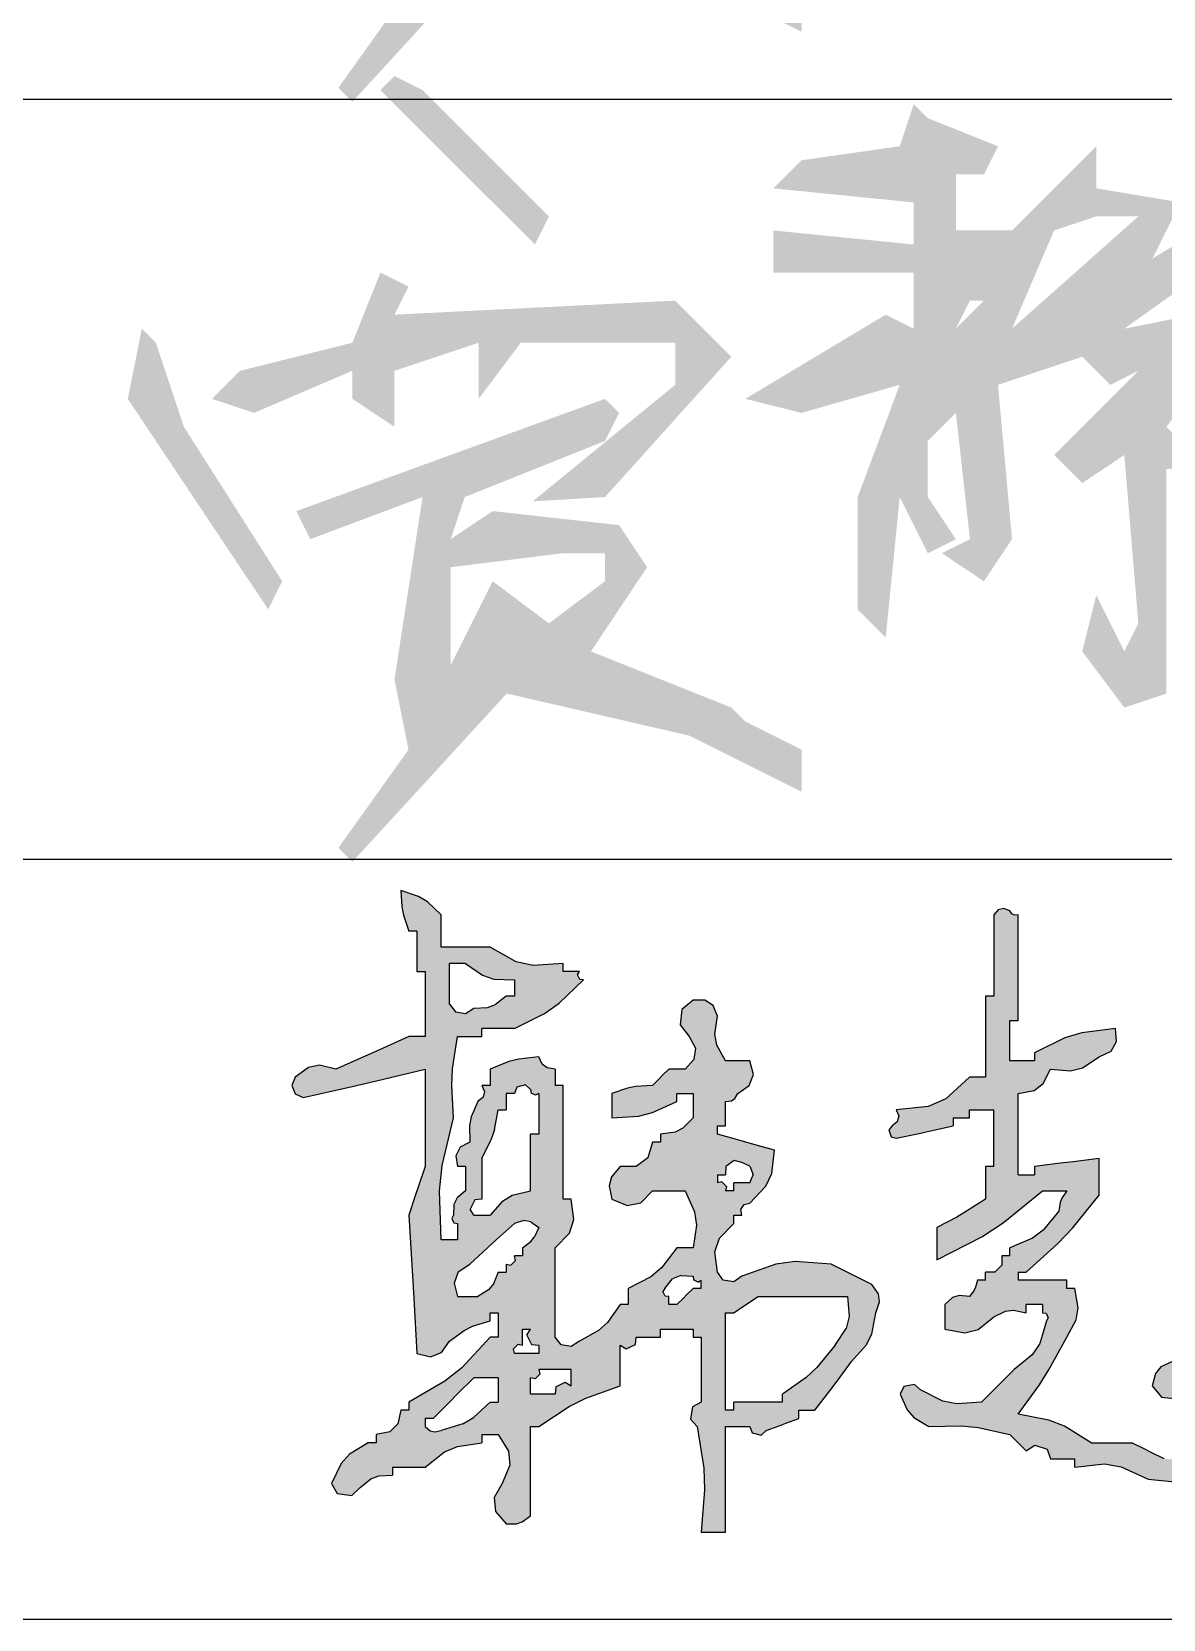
# Model space of a CAD drawing. Extents: x 6128144 to 12201635, y -1670122 to -706096.
# Drawn here: x 6130274 to 6130758, y -752248 to -751569 of the extents above; entities that cross this region are included whole.
import ezdxf

# ---------------------------------------------------------------- set-up
doc = ezdxf.new("R2010")
doc.units = 0
doc.header["$LTSCALE"] = 1000
doc.header["$MEASUREMENT"] = 0
doc.layers.get('0').update_dxf_attribs({"linetype": 'CONTINUOUS'})

# ---------------------------------------------------------------- blocks, each defined once
blk = doc.blocks.new('韩超')
h = blk.add_hatch(color=256)
h.dxf.hatch_style = 1
h.paths.add_polyline_path([(0.787849, 0.514197), (0.777955, 0.527898), (0.77346, 0.562754), (0.78123, 0.586063), (0.805739, 0.61125), (0.805739, 0.625142), (0.819631, 0.625142), (0.818004, 0.635027), (0.823773, 0.643681), (0.833523, 0.64598), (0.860867, 0.674873), (0.870953, 0.696725), (0.875199, 0.736279), (0.836353, 0.74757), (0.816903, 0.753127), (0.777955, 0.764063), (0.777955, 0.777955), (0.791847, 0.777955), (0.791847, 0.819631), (0.801775, 0.820971), (0.80763, 0.824875), (0.812685, 0.833523), (0.832189, 0.847055), (0.839321, 0.866071), (0.833523, 0.889091), (0.791847, 0.889091), (0.776856, 0.916298), (0.7735, 0.934755), (0.777955, 0.965498), (0.770329, 0.984025), (0.756314, 0.993368), (0.736279, 0.993282), (0.716867, 0.977277), (0.713907, 0.950644), (0.729333, 0.930768), (0.740061, 0.911103), (0.737625, 0.891618), (0.722387, 0.875199), (0.694603, 0.875199), (0.683489, 0.864086), (0.677932, 0.858529), (0.666819, 0.847415), (0.638572, 0.845181), (0.624291, 0.842325), (0.597358, 0.833523), (0.597358, 0.791847), (0.643081, 0.794876), (0.666726, 0.800787), (0.708495, 0.819631), (0.708495, 0.833523), (0.736279, 0.833523), (0.736279, 0.791847), (0.718733, 0.774249), (0.705317, 0.767541), (0.680711, 0.764063), (0.680711, 0.750171), (0.666819, 0.750171), (0.658732, 0.72359), (0.639033, 0.708815), (0.61125, 0.708495), (0.596777, 0.690733), (0.592946, 0.675409), (0.597358, 0.652926), (0.623512, 0.642026), (0.64687, 0.646697), (0.666819, 0.666819), (0.722387, 0.666819), (0.738834, 0.631134), (0.742077, 0.608437), (0.736279, 0.569574), (0.708495, 0.569574), (0.682162, 0.535076), (0.663824, 0.519794), (0.625142, 0.500114), (0.625142, 0.47233), (0.61125, 0.47233), (0.589715, 0.441777), (0.574435, 0.428025), (0.54179, 0.409816), (0.527664, 0.400538), (0.510468, 0.403404), (0.500114, 0.416762), (0.500114, 0.569574), (0.524623, 0.594762), (0.532393, 0.618071), (0.527898, 0.652926), (0.514006, 0.652926), (0.514006, 0.847415), (0.500114, 0.847415), (0.500114, 0.875199), (0.486416, 0.877514), (0.478388, 0.883536), (0.47233, 0.896037), (0.438162, 0.892345), (0.420863, 0.888021), (0.388977, 0.875199), (0.388977, 0.847415), (0.375085, 0.847415), (0.379444, 0.836821), (0.376971, 0.826928), (0.368139, 0.819631), (0.356965, 0.793593), (0.353947, 0.778504), (0.354247, 0.750171), (0.337644, 0.741703), (0.330222, 0.726858), (0.333409, 0.708495), (0.347301, 0.708495), (0.347301, 0.666819), (0.332737, 0.655189), (0.327028, 0.643772), (0.326463, 0.625142), (0.32344, 0.619715), (0.327253, 0.612088), (0.333409, 0.61125), (0.333409, 0.583466), (0.305625, 0.583466), (0.302565, 0.667178), (0.306887, 0.710398), (0.326463, 0.791847), (0.3234, 0.8474), (0.32482, 0.875797), (0.333409, 0.930768), (0.375085, 0.930768), (0.375085, 0.94466), (0.430654, 0.94466), (0.482374, 0.970498), (0.50707, 0.987931), (0.548736, 1.028012), (0.542559, 1.028676), (0.538615, 1.036564), (0.54179, 1.041904), (0.514006, 1.041904), (0.514006, 1.055796), (0.462884, 1.052445), (0.433869, 1.058893), (0.388977, 1.08358), (0.305625, 1.08358), (0.305625, 1.139148), (0.281985, 1.161307), (0.266841, 1.170393), (0.236165, 1.180825), (0.238399, 1.152578), (0.241255, 1.138297), (0.250057, 1.111364), (0.263949, 1.111364), (0.263949, 1.041904), (0.277841, 1.041904), (0.277841, 0.930768), (0.250057, 0.930768), (0.200194, 0.90821), (0.175186, 0.897095), (0.125028, 0.875199), (0.097454, 0.881715), (0.078516, 0.877928), (0.055568, 0.861307), (0.050109, 0.847376), (0.0559, 0.8329), (0.06946, 0.826577), (0.152955, 0.845407), (0.194635, 0.855133), (0.277841, 0.875199), (0.277841, 0.708495), (0.266727, 0.675154), (0.261171, 0.658483), (0.250057, 0.625142), (0.255939, 0.530696), (0.258718, 0.483462), (0.263949, 0.388977), (0.286969, 0.38318), (0.305985, 0.390311), (0.319517, 0.409816), (0.344599, 0.428141), (0.359268, 0.435475), (0.388977, 0.444546), (0.388977, 0.458438), (0.40287, 0.458438), (0.40287, 0.416762), (0.388977, 0.416762), (0.340729, 0.364454), (0.31168, 0.341215), (0.250057, 0.305625), (0.250057, 0.291733), (0.236165, 0.291733), (0.231424, 0.268639), (0.217583, 0.254798), (0.194489, 0.250057), (0.194489, 0.236165), (0.180597, 0.236165), (0.148793, 0.216524), (0.134276, 0.200394), (0.118082, 0.166705), (0.127514, 0.14947), (0.152825, 0.145854), (0.166705, 0.159759), (0.185336, 0.17447), (0.198563, 0.17943), (0.222273, 0.180597), (0.222273, 0.194489), (0.277841, 0.194489), (0.311245, 0.220472), (0.333233, 0.229896), (0.375085, 0.236165), (0.375085, 0.250057), (0.40287, 0.250057), (0.420685, 0.221738), (0.422698, 0.197582), (0.409816, 0.166705), (0.396068, 0.142401), (0.398473, 0.118345), (0.416762, 0.097244), (0.43433, 0.097627), (0.444154, 0.100901), (0.458438, 0.111136), (0.458438, 0.263949), (0.47233, 0.263949), (0.524193, 0.298154), (0.552768, 0.312442), (0.61125, 0.333409), (0.61125, 0.40287), (0.621931, 0.39652), (0.637706, 0.404407), (0.639034, 0.416762), (0.680711, 0.416762), (0.680711, 0.430654), (0.736279, 0.430654), (0.736279, 0.416762), (0.750171, 0.416762), (0.750171, 0.305625), (0.735269, 0.297653), (0.731714, 0.276323), (0.743225, 0.263949), (0.754517, 0.192544), (0.755945, 0.155413), (0.750171, 0.083352), (0.791847, 0.083352), (0.791847, 0.263949), (0.833523, 0.263949), (0.837499, 0.253205), (0.852744, 0.249394), (0.861307, 0.257003), (0.883535, 0.265338), (0.894648, 0.269506), (0.916876, 0.277841), (0.916876, 0.291733), (0.94466, 0.291733), (0.969894, 0.324902), (0.982398, 0.341574), (1.007174, 0.375085), (1.032146, 0.402761), (1.041693, 0.421855), (1.04885, 0.458438), (1.055218, 0.477023), (1.053221, 0.491001), (1.041904, 0.50706), (0.972444, 0.54179), (0.910919, 0.546316), (0.877697, 0.541786), (0.819631, 0.520952), (0.805828, 0.5112)])
h.paths.add_polyline_path([(0.791847, 0.458438), (0.805739, 0.458438), (0.82241, 0.469551), (0.847415, 0.486222), (1.000228, 0.486222), (1.003038, 0.45197), (0.997988, 0.431769), (0.97939, 0.40287), (0.948039, 0.36501), (0.929334, 0.347744), (0.889091, 0.319517), (0.889091, 0.305625), (0.805739, 0.305625), (0.805739, 0.291733), (0.791847, 0.291733)], flags=16)
h.paths.add_polyline_path([(0.750171, 0.500114), (0.736279, 0.500114), (0.725165, 0.489), (0.719608, 0.483443), (0.708495, 0.47233), (0.694603, 0.47233), (0.694603, 0.486222), (0.688447, 0.48706), (0.684633, 0.494686), (0.687657, 0.500114), (0.701182, 0.516386), (0.715167, 0.52238), (0.736279, 0.520952), (0.736943, 0.514775), (0.744831, 0.510831), (0.750171, 0.514006)], flags=16)
h.paths.add_polyline_path([(0.791847, 0.666819), (0.793521, 0.674497), (0.785633, 0.682384), (0.777955, 0.680711), (0.777955, 0.694603), (0.791847, 0.694603), (0.792194, 0.70849), (0.806202, 0.718996), (0.819631, 0.715441), (0.833192, 0.709118), (0.838982, 0.694641), (0.833523, 0.680711), (0.805739, 0.680711), (0.805739, 0.666819)], flags=16)
h.paths.add_polyline_path([(0.527898, 0.361193), (0.527898, 0.333409), (0.517217, 0.339759), (0.501443, 0.331871), (0.500114, 0.319517), (0.458438, 0.319517), (0.458438, 0.347301), (0.466116, 0.345628), (0.474003, 0.353515), (0.47233, 0.361193)], flags=16)
h.paths.add_polyline_path([(0.47233, 0.40287), (0.47233, 0.388977), (0.430654, 0.388977), (0.42898, 0.396656), (0.436867, 0.404543), (0.444546, 0.40287), (0.444546, 0.430654), (0.458438, 0.430654), (0.452088, 0.419973), (0.459976, 0.404198)], flags=16)
h.paths.add_polyline_path([(0.47233, 0.604304), (0.464836, 0.588169), (0.458643, 0.580427), (0.444546, 0.569574), (0.444546, 0.555682), (0.430654, 0.555682), (0.432327, 0.548004), (0.42444, 0.540117), (0.416762, 0.54179), (0.416762, 0.527898), (0.40287, 0.527898), (0.39467, 0.507807), (0.386422, 0.49791), (0.368139, 0.486222), (0.333409, 0.486222), (0.327612, 0.509242), (0.334743, 0.528258), (0.354247, 0.54179), (0.384775, 0.569612), (0.400056, 0.583504), (0.430654, 0.61125), (0.446814, 0.616197), (0.458647, 0.614224)], flags=16)
h.paths.add_polyline_path([(0.458438, 0.666819), (0.426908, 0.659351), (0.410404, 0.649448), (0.388977, 0.625142), (0.361193, 0.625142), (0.354844, 0.635823), (0.362731, 0.651598), (0.375085, 0.652926), (0.375085, 0.722387), (0.390598, 0.753922), (0.396359, 0.771203), (0.40287, 0.805739), (0.416762, 0.805739), (0.416762, 0.833523), (0.430654, 0.833523), (0.434629, 0.844267), (0.449874, 0.848078), (0.458438, 0.840469), (0.459102, 0.834292), (0.466989, 0.830348), (0.47233, 0.833523), (0.47233, 0.764063), (0.458438, 0.764063)], flags=16)
h.paths.add_polyline_path([(0.40287, 0.347301), (0.40287, 0.305625), (0.388977, 0.305625), (0.360889, 0.27915), (0.342496, 0.268422), (0.305625, 0.257003), (0.294367, 0.254885), (0.286778, 0.256782), (0.277841, 0.263949), (0.277841, 0.277841), (0.291733, 0.277841), (0.319459, 0.305683), (0.333352, 0.319575), (0.361193, 0.347301)], flags=16)
h.paths.add_polyline_path([(0.430654, 1.000228), (0.416762, 1.000228), (0.39813, 0.985517), (0.384903, 0.980557), (0.361193, 0.97939), (0.347067, 0.970112), (0.329871, 0.972978), (0.319517, 0.986336), (0.319517, 1.055796), (0.347301, 1.055796), (0.376072, 1.035613), (0.395527, 1.029128), (0.430654, 1.028012)], flags=16)
h = blk.add_hatch(color=256)
h.dxf.hatch_style = 1
h.paths.add_polyline_path([(1.542018, 0.208381), (1.519791, 0.219494), (1.508677, 0.225051), (1.48645, 0.236165), (1.416989, 0.236165), (1.371255, 0.264232), (1.344642, 0.274582), (1.291961, 0.284787), (1.328443, 0.335457), (1.345237, 0.362046), (1.375313, 0.416762), (1.391241, 0.446575), (1.394603, 0.466747), (1.389205, 0.500114), (1.375313, 0.500114), (1.375313, 0.514006), (1.291961, 0.514006), (1.291961, 0.527898), (1.305853, 0.527898), (1.359796, 0.576664), (1.385101, 0.603375), (1.430881, 0.659873), (1.430881, 0.722387), (1.386427, 0.71683), (1.3642, 0.714052), (1.319745, 0.708495), (1.319745, 0.694603), (1.291961, 0.694603), (1.291961, 0.833523), (1.31926, 0.838693), (1.334923, 0.85044), (1.347529, 0.875199), (1.381781, 0.872389), (1.401982, 0.877439), (1.430881, 0.896037), (1.450883, 0.906123), (1.460131, 0.922307), (1.458666, 0.94466), (1.401114, 0.937345), (1.371819, 0.928557), (1.319745, 0.902983), (1.319745, 0.889091), (1.278069, 0.889091), (1.278069, 0.958552), (1.291961, 0.958552), (1.291961, 1.139148), (1.285806, 1.138304), (1.281086, 1.140664), (1.278069, 1.146094), (1.267308, 1.150023), (1.257931, 1.147679), (1.250285, 1.139148), (1.250285, 1.000228), (1.236393, 1.000228), (1.236393, 0.861307), (1.208609, 0.861307), (1.168183, 0.824416), (1.138053, 0.811024), (1.08358, 0.805739), (1.087939, 0.795145), (1.085465, 0.785252), (1.076634, 0.777955), (1.071121, 0.771113), (1.075065, 0.759282), (1.08358, 0.757117), (1.122533, 0.76519), (1.141984, 0.769358), (1.180825, 0.777955), (1.180825, 0.791847), (1.208609, 0.791847), (1.208609, 0.805739), (1.250285, 0.805739), (1.250285, 0.708495), (1.236393, 0.708495), (1.236393, 0.652926), (1.203973, 0.631977), (1.187234, 0.622213), (1.15304, 0.604304), (1.15304, 0.548736), (1.229739, 0.588318), (1.266619, 0.612432), (1.333637, 0.666819), (1.375313, 0.666819), (1.366995, 0.654381), (1.363975, 0.646831), (1.361421, 0.632088), (1.335054, 0.599814), (1.316435, 0.58585), (1.278069, 0.569574), (1.278069, 0.555682), (1.264177, 0.555682), (1.26415, 0.539965), (1.25211, 0.527924), (1.236393, 0.527898), (1.236393, 0.514006), (1.222501, 0.514006), (1.219217, 0.502022), (1.216226, 0.496039), (1.208609, 0.486222), (1.191149, 0.488205), (1.17971, 0.484393), (1.166932, 0.47233), (1.166932, 0.430654), (1.200708, 0.424307), (1.223469, 0.429997), (1.250285, 0.451492), (1.27048, 0.461183), (1.283894, 0.46286), (1.305853, 0.458438), (1.305853, 0.47233), (1.333637, 0.47233), (1.333637, 0.458438), (1.339793, 0.4576), (1.343606, 0.449973), (1.340583, 0.444546), (1.32937, 0.406076), (1.316213, 0.38634), (1.285015, 0.361193), (1.229447, 0.305625), (1.187056, 0.302553), (1.163204, 0.307323), (1.125256, 0.326463), (1.114566, 0.33576), (1.096818, 0.332211), (1.090526, 0.319517), (1.102438, 0.292491), (1.113943, 0.279343), (1.139148, 0.263949), (1.194983, 0.265062), (1.223561, 0.262204), (1.278069, 0.250057), (1.289183, 0.238943), (1.294739, 0.233386), (1.305853, 0.222273), (1.320568, 0.231877), (1.341519, 0.224893), (1.347529, 0.208381), (1.389205, 0.208381), (1.389205, 0.194489), (1.439628, 0.1998), (1.468259, 0.195028), (1.514234, 0.173651), (1.635959, 0.161998), (1.69773, 0.160594), (1.819859, 0.166705), (1.833779, 0.185933), (1.852296, 0.192877), (1.875427, 0.187543), (1.930995, 0.198656), (1.958779, 0.204213), (2.014348, 0.215327), (2.025534, 0.209917), (2.039748, 0.217024), (2.042132, 0.229219), (2.049428, 0.23805), (2.059322, 0.240524), (2.069916, 0.236165), (2.069916, 0.250057), (2.083808, 0.250057), (2.098401, 0.26772), (2.118188, 0.272666), (2.139376, 0.263949), (2.133917, 0.27788), (2.139708, 0.292356), (2.153268, 0.298679), (2.133073, 0.308371), (2.119659, 0.310047), (2.0977, 0.305625), (2.086586, 0.294512), (2.08103, 0.288955), (2.069916, 0.277841), (2.042132, 0.277841), (2.042132, 0.263949), (1.946785, 0.245868), (1.899372, 0.234712), (1.805967, 0.208381)])
h = blk.add_hatch(color=256)
h.dxf.hatch_style = 1
h.paths.add_polyline_path([(1.831635, 0.573795), (1.812227, 0.549535), (1.792075, 0.500114), (1.762292, 0.496094), (1.744726, 0.484384), (1.729561, 0.458438), (1.700075, 0.463546), (1.684975, 0.469586), (1.6601, 0.486222), (1.637668, 0.49978), (1.627728, 0.515685), (1.62537, 0.54179), (1.603143, 0.54179), (1.592029, 0.54179), (1.569802, 0.54179), (1.586675, 0.509854), (1.593737, 0.492906), (1.604532, 0.458438), (1.621804, 0.436498), (1.61886, 0.407063), (1.597586, 0.388977), (1.597586, 0.375085), (1.55591, 0.375085), (1.536306, 0.36578), (1.526798, 0.35437), (1.52118, 0.333409), (1.537185, 0.313997), (1.563818, 0.311038), (1.583694, 0.326463), (1.614401, 0.331156), (1.630976, 0.339443), (1.653154, 0.361193), (1.667046, 0.361193), (1.708723, 0.361193), (1.720352, 0.375758), (1.731769, 0.381467), (1.750399, 0.382031), (1.77782, 0.376762), (1.791938, 0.37535), (1.819859, 0.375085), (1.821199, 0.385013), (1.825102, 0.390868), (1.833751, 0.395924), (1.815429, 0.411271), (1.805589, 0.418299), (1.785129, 0.430654), (1.829593, 0.491137), (1.853312, 0.520437), (1.903211, 0.57652), (1.923495, 0.606919), (1.927312, 0.631729), (1.917103, 0.666819), (1.904326, 0.678881), (1.892887, 0.682694), (1.875427, 0.680711), (1.875427, 0.650148), (1.875427, 0.634867), (1.875427, 0.604304)])
for p, q in [((0.266841, 1.170393), (0.236165, 1.180825)), ((0.236165, 1.180825), (0.238399, 1.152578)), ((0.281985, 1.161307), (0.266841, 1.170393)), ((0.238399, 1.152578), (0.241255, 1.138297)), ((0.305625, 1.139148), (0.281985, 1.161307)), ((1.257931, 1.147679), (1.250285, 1.139148)), ((1.267308, 1.150023), (1.257931, 1.147679)), ((1.278069, 1.146094), (1.267308, 1.150023)), ((1.281086, 1.140664), (1.278069, 1.146094)), ((1.285806, 1.138304), (1.281086, 1.140664)), ((0.241255, 1.138297), (0.250057, 1.111364)), ((0.305625, 1.08358), (0.305625, 1.139148)), ((1.250285, 1.139148), (1.250285, 1.000228)), ((1.291961, 1.139148), (1.285806, 1.138304)), ((1.291961, 0.958552), (1.291961, 1.139148)), ((0.263949, 1.111364), (0.250057, 1.111364)), ((0.263949, 1.111364), (0.263949, 1.041904)), ((0.388977, 1.08358), (0.305625, 1.08358)), ((0.433869, 1.058893), (0.388977, 1.08358)), ((0.263949, 1.041904), (0.277841, 1.041904)), ((0.277841, 1.041904), (0.277841, 0.930768)), ((0.319517, 0.986336), (0.319517, 1.055796)), ((0.347301, 1.055796), (0.319517, 1.055796)), ((0.347301, 1.055796), (0.376072, 1.035613)), ((0.376072, 1.035613), (0.395527, 1.029128)), ((0.462884, 1.052445), (0.433869, 1.058893)), ((0.514006, 1.055796), (0.462884, 1.052445)), ((0.514006, 1.041904), (0.514006, 1.055796)), ((0.54179, 1.041904), (0.514006, 1.041904)), ((0.538615, 1.036564), (0.54179, 1.041904)), ((0.542559, 1.028676), (0.538615, 1.036564)), ((0.395527, 1.029128), (0.430654, 1.028012)), ((0.430654, 1.028012), (0.430654, 1.000228)), ((0.50707, 0.987931), (0.548736, 1.028012)), ((0.548736, 1.028012), (0.542559, 1.028676)), ((0.319517, 0.986336), (0.329871, 0.972978)), ((0.347067, 0.970112), (0.361193, 0.97939)), ((0.361193, 0.97939), (0.384903, 0.980557)), ((0.384903, 0.980557), (0.39813, 0.985517)), ((0.416762, 1.000228), (0.39813, 0.985517)), ((0.430654, 1.000228), (0.416762, 1.000228)), ((0.482374, 0.970498), (0.50707, 0.987931)), ((0.736279, 0.993282), (0.716867, 0.977277)), ((0.756314, 0.993368), (0.736279, 0.993282)), ((0.770329, 0.984025), (0.756314, 0.993368)), ((0.777955, 0.965498), (0.770329, 0.984025)), ((1.236393, 1.000228), (1.236393, 0.861307)), ((1.250285, 1.000228), (1.236393, 1.000228)), ((0.329871, 0.972978), (0.347067, 0.970112)), ((0.430654, 0.94466), (0.482374, 0.970498)), ((0.716867, 0.977277), (0.713907, 0.950644)), ((0.713907, 0.950644), (0.729333, 0.930768)), ((0.7735, 0.934755), (0.777955, 0.965498)), ((1.278069, 0.958552), (1.291961, 0.958552)), ((1.278069, 0.889091), (1.278069, 0.958552)), ((0.250057, 0.930768), (0.200194, 0.90821)), ((0.277841, 0.930768), (0.250057, 0.930768)), ((0.32482, 0.875797), (0.333409, 0.930768)), ((0.333409, 0.930768), (0.375085, 0.930768)), ((0.375085, 0.930768), (0.375085, 0.94466)), ((0.430654, 0.94466), (0.375085, 0.94466)), ((0.729333, 0.930768), (0.740061, 0.911103)), ((0.776856, 0.916298), (0.7735, 0.934755)), ((1.371819, 0.928557), (1.319745, 0.902983)), ((1.401114, 0.937345), (1.371819, 0.928557)), ((1.458666, 0.94466), (1.401114, 0.937345)), ((1.460131, 0.922307), (1.458666, 0.94466)), ((0.175186, 0.897095), (0.125028, 0.875199)), ((0.200194, 0.90821), (0.175186, 0.897095)), ((0.47233, 0.896037), (0.438162, 0.892345)), ((0.478388, 0.883536), (0.47233, 0.896037)), ((0.740061, 0.911103), (0.737625, 0.891618)), ((0.791847, 0.889091), (0.776856, 0.916298)), ((1.319745, 0.902983), (1.319745, 0.889091)), ((1.401982, 0.877439), (1.430881, 0.896037)), ((1.430881, 0.896037), (1.450883, 0.906123)), ((1.450883, 0.906123), (1.460131, 0.922307)), ((0.078516, 0.877928), (0.055568, 0.861307)), ((0.097454, 0.881715), (0.078516, 0.877928)), ((0.125028, 0.875199), (0.097454, 0.881715)), ((0.194635, 0.855133), (0.277841, 0.875199)), ((0.277841, 0.875199), (0.277841, 0.708495)), ((0.3234, 0.8474), (0.32482, 0.875797)), ((0.420863, 0.888021), (0.388977, 0.875199)), ((0.388977, 0.875199), (0.388977, 0.847415)), ((0.438162, 0.892345), (0.420863, 0.888021)), ((0.486416, 0.877514), (0.478388, 0.883536)), ((0.500114, 0.875199), (0.486416, 0.877514)), ((0.500114, 0.875199), (0.500114, 0.847415)), ((0.694603, 0.875199), (0.683489, 0.864086)), ((0.722387, 0.875199), (0.694603, 0.875199)), ((0.737625, 0.891618), (0.722387, 0.875199)), ((0.833523, 0.889091), (0.791847, 0.889091)), ((0.839321, 0.866071), (0.833523, 0.889091)), ((1.319745, 0.889091), (1.278069, 0.889091)), ((1.334923, 0.85044), (1.347529, 0.875199)), ((1.347529, 0.875199), (1.381781, 0.872389)), ((1.381781, 0.872389), (1.401982, 0.877439)), ((0.055568, 0.861307), (0.050109, 0.847376)), ((0.050109, 0.847376), (0.0559, 0.8329)), ((0.06946, 0.826577), (0.152955, 0.845407)), ((0.152955, 0.845407), (0.194635, 0.855133)), ((0.326463, 0.791847), (0.3234, 0.8474)), ((0.388977, 0.847415), (0.375085, 0.847415)), ((0.375085, 0.847415), (0.379444, 0.836821)), ((0.434629, 0.844267), (0.430654, 0.833523)), ((0.449874, 0.848078), (0.434629, 0.844267)), ((0.458438, 0.840469), (0.449874, 0.848078)), ((0.514006, 0.847415), (0.500114, 0.847415)), ((0.514006, 0.652926), (0.514006, 0.847415)), ((0.624291, 0.842325), (0.597358, 0.833523)), ((0.638572, 0.845181), (0.624291, 0.842325)), ((0.666819, 0.847415), (0.638572, 0.845181)), ((0.677932, 0.858529), (0.666819, 0.847415)), ((0.683489, 0.864086), (0.677932, 0.858529)), ((0.812685, 0.833523), (0.832189, 0.847055)), ((0.832189, 0.847055), (0.839321, 0.866071)), ((1.208609, 0.861307), (1.168183, 0.824416)), ((1.236393, 0.861307), (1.208609, 0.861307)), ((1.31926, 0.838693), (1.334923, 0.85044)), ((0.0559, 0.8329), (0.06946, 0.826577)), ((0.368139, 0.819631), (0.356965, 0.793593)), ((0.376971, 0.826928), (0.368139, 0.819631)), ((0.379444, 0.836821), (0.376971, 0.826928)), ((0.416762, 0.833523), (0.416762, 0.805739)), ((0.430654, 0.833523), (0.416762, 0.833523)), ((0.458438, 0.840469), (0.459102, 0.834292)), ((0.466989, 0.830348), (0.459102, 0.834292)), ((0.47233, 0.833523), (0.466989, 0.830348)), ((0.47233, 0.833523), (0.47233, 0.764063)), ((0.597358, 0.833523), (0.597358, 0.791847)), ((0.666726, 0.800787), (0.708495, 0.819631)), ((0.708495, 0.833523), (0.736279, 0.833523)), ((0.708495, 0.819631), (0.708495, 0.833523)), ((0.736279, 0.833523), (0.736279, 0.791847)), ((0.791847, 0.819631), (0.801775, 0.820971)), ((0.791847, 0.777955), (0.791847, 0.819631)), ((0.801775, 0.820971), (0.80763, 0.824875)), ((0.80763, 0.824875), (0.812685, 0.833523)), ((1.168183, 0.824416), (1.138053, 0.811024)), ((1.291961, 0.833523), (1.31926, 0.838693)), ((1.291961, 0.694603), (1.291961, 0.833523)), ((0.306887, 0.710398), (0.326463, 0.791847)), ((0.356965, 0.793593), (0.353947, 0.778504)), ((0.396359, 0.771203), (0.40287, 0.805739)), ((0.40287, 0.805739), (0.416762, 0.805739)), ((0.597358, 0.791847), (0.643081, 0.794876)), ((0.643081, 0.794876), (0.666726, 0.800787)), ((0.736279, 0.791847), (0.718733, 0.774249)), ((1.138053, 0.811024), (1.08358, 0.805739)), ((1.08358, 0.805739), (1.087939, 0.795145)), ((1.087939, 0.795145), (1.085465, 0.785252)), ((1.180825, 0.791847), (1.208609, 0.791847)), ((1.180825, 0.791847), (1.180825, 0.777955)), ((1.208609, 0.791847), (1.208609, 0.805739)), ((1.208609, 0.805739), (1.250285, 0.805739)), ((1.250285, 0.708495), (1.250285, 0.805739)), ((0.353947, 0.778504), (0.354247, 0.750171)), ((0.396359, 0.771203), (0.390598, 0.753922)), ((0.47233, 0.764063), (0.458438, 0.764063)), ((0.458438, 0.666819), (0.458438, 0.764063)), ((0.705317, 0.767541), (0.680711, 0.764063)), ((0.680711, 0.764063), (0.680711, 0.750171)), ((0.718733, 0.774249), (0.705317, 0.767541)), ((0.777955, 0.777955), (0.791847, 0.777955)), ((0.777955, 0.764063), (0.777955, 0.777955)), ((0.816903, 0.753127), (0.777955, 0.764063)), ((1.076634, 0.777955), (1.071121, 0.771113)), ((1.071121, 0.771113), (1.075065, 0.759282)), ((1.085465, 0.785252), (1.076634, 0.777955)), ((1.08358, 0.757117), (1.122533, 0.76519)), ((1.122533, 0.76519), (1.141984, 0.769358)), ((1.141984, 0.769358), (1.180825, 0.777955)), ((0.337644, 0.741703), (0.330222, 0.726858)), ((0.354247, 0.750171), (0.337644, 0.741703)), ((0.375085, 0.722387), (0.390598, 0.753922)), ((0.666819, 0.750171), (0.658732, 0.72359)), ((0.680711, 0.750171), (0.666819, 0.750171)), ((0.836353, 0.74757), (0.816903, 0.753127)), ((0.875199, 0.736279), (0.836353, 0.74757)), ((0.870953, 0.696725), (0.875199, 0.736279)), ((1.075065, 0.759282), (1.08358, 0.757117)), ((0.277841, 0.708495), (0.266727, 0.675154)), ((0.302565, 0.667178), (0.306887, 0.710398)), ((0.330222, 0.726858), (0.333409, 0.708495)), ((0.347301, 0.708495), (0.333409, 0.708495)), ((0.347301, 0.708495), (0.347301, 0.666819)), ((0.375085, 0.722387), (0.375085, 0.652926)), ((0.61125, 0.708495), (0.596777, 0.690733)), ((0.639033, 0.708815), (0.61125, 0.708495)), ((0.658732, 0.72359), (0.639033, 0.708815)), ((0.792194, 0.70849), (0.791847, 0.694603)), ((0.806202, 0.718996), (0.792194, 0.70849)), ((0.819631, 0.715441), (0.806202, 0.718996)), ((0.833192, 0.709118), (0.819631, 0.715441)), ((0.833192, 0.709118), (0.838982, 0.694641)), ((1.236393, 0.708495), (1.236393, 0.652926)), ((1.250285, 0.708495), (1.236393, 0.708495)), ((1.3642, 0.714052), (1.319745, 0.708495)), ((1.319745, 0.708495), (1.319745, 0.694603)), ((1.386427, 0.71683), (1.3642, 0.714052)), ((1.430881, 0.722387), (1.386427, 0.71683)), ((1.430881, 0.659873), (1.430881, 0.722387)), ((0.596777, 0.690733), (0.592946, 0.675409)), ((0.777955, 0.694603), (0.777955, 0.680711)), ((0.777955, 0.694603), (0.791847, 0.694603)), ((0.785633, 0.682384), (0.777955, 0.680711)), ((0.785633, 0.682384), (0.793521, 0.674497)), ((0.833523, 0.680711), (0.805739, 0.680711)), ((0.805739, 0.666819), (0.805739, 0.680711)), ((0.833523, 0.680711), (0.838982, 0.694641)), ((0.860867, 0.674873), (0.870953, 0.696725)), ((1.291961, 0.694603), (1.319745, 0.694603)), ((0.261171, 0.658483), (0.250057, 0.625142)), ((0.266727, 0.675154), (0.261171, 0.658483)), ((0.305625, 0.583466), (0.302565, 0.667178)), ((0.332737, 0.655189), (0.327028, 0.643772)), ((0.347301, 0.666819), (0.332737, 0.655189)), ((0.375085, 0.652926), (0.362731, 0.651598)), ((0.410404, 0.649448), (0.426908, 0.659351)), ((0.426908, 0.659351), (0.458438, 0.666819)), ((0.527898, 0.652926), (0.514006, 0.652926)), ((0.532393, 0.618071), (0.527898, 0.652926)), ((0.592946, 0.675409), (0.597358, 0.652926)), ((0.597358, 0.652926), (0.623512, 0.642026)), ((0.64687, 0.646697), (0.666819, 0.666819)), ((0.666819, 0.666819), (0.722387, 0.666819)), ((0.722387, 0.666819), (0.738834, 0.631134)), ((0.793521, 0.674497), (0.791847, 0.666819)), ((0.805739, 0.666819), (0.791847, 0.666819)), ((0.833523, 0.64598), (0.860867, 0.674873)), ((1.236393, 0.652926), (1.203973, 0.631977)), ((1.266619, 0.612432), (1.333637, 0.666819)), ((1.333637, 0.666819), (1.375313, 0.666819)), ((1.366995, 0.654381), (1.363975, 0.646831)), ((1.375313, 0.666819), (1.366995, 0.654381)), ((1.385101, 0.603375), (1.430881, 0.659873)), ((0.250057, 0.625142), (0.255939, 0.530696)), ((0.326463, 0.625142), (0.32344, 0.619715)), ((0.327028, 0.643772), (0.326463, 0.625142)), ((0.362731, 0.651598), (0.354844, 0.635823)), ((0.361193, 0.625142), (0.354844, 0.635823)), ((0.361193, 0.625142), (0.388977, 0.625142)), ((0.410404, 0.649448), (0.388977, 0.625142)), ((0.623512, 0.642026), (0.64687, 0.646697)), ((0.738834, 0.631134), (0.742077, 0.608437)), ((0.805739, 0.61125), (0.805739, 0.625142)), ((0.805739, 0.625142), (0.819631, 0.625142)), ((0.818004, 0.635027), (0.823773, 0.643681)), ((0.819631, 0.625142), (0.818004, 0.635027)), ((0.823773, 0.643681), (0.833523, 0.64598)), ((1.203973, 0.631977), (1.187234, 0.622213)), ((1.361421, 0.632088), (1.335054, 0.599814)), ((1.363975, 0.646831), (1.361421, 0.632088)), ((0.32344, 0.619715), (0.327253, 0.612088)), ((0.327253, 0.612088), (0.333409, 0.61125)), ((0.333409, 0.61125), (0.333409, 0.583466)), ((0.430654, 0.61125), (0.400056, 0.583504)), ((0.446814, 0.616197), (0.430654, 0.61125)), ((0.458647, 0.614224), (0.446814, 0.616197)), ((0.458647, 0.614224), (0.47233, 0.604304)), ((0.47233, 0.604304), (0.464836, 0.588169)), ((0.524623, 0.594762), (0.532393, 0.618071)), ((0.742077, 0.608437), (0.736279, 0.569574)), ((0.78123, 0.586063), (0.805739, 0.61125)), ((1.187234, 0.622213), (1.15304, 0.604304)), ((1.15304, 0.604304), (1.15304, 0.548736)), ((1.229739, 0.588318), (1.266619, 0.612432)), ((1.335054, 0.599814), (1.316435, 0.58585)), ((1.359796, 0.576664), (1.385101, 0.603375)), ((0.333409, 0.583466), (0.305625, 0.583466)), ((0.384775, 0.569612), (0.400056, 0.583504)), ((0.444546, 0.569574), (0.458643, 0.580427)), ((0.458643, 0.580427), (0.464836, 0.588169)), ((0.500114, 0.569574), (0.524623, 0.594762)), ((0.77346, 0.562754), (0.78123, 0.586063)), ((1.15304, 0.548736), (1.229739, 0.588318)), ((1.316435, 0.58585), (1.278069, 0.569574)), ((1.305853, 0.527898), (1.359796, 0.576664)), ((0.384775, 0.569612), (0.354247, 0.54179)), ((0.432327, 0.548004), (0.42444, 0.540117)), ((0.432327, 0.548004), (0.430654, 0.555682)), ((0.444546, 0.555682), (0.430654, 0.555682)), ((0.444546, 0.569574), (0.444546, 0.555682)), ((0.500114, 0.416762), (0.500114, 0.569574)), ((0.708495, 0.569574), (0.682162, 0.535076)), ((0.736279, 0.569574), (0.708495, 0.569574)), ((0.777955, 0.527898), (0.77346, 0.562754)), ((0.910919, 0.546316), (0.877697, 0.541786)), ((0.972444, 0.54179), (0.910919, 0.546316)), ((1.264177, 0.555682), (1.26415, 0.539965)), ((1.278069, 0.555682), (1.264177, 0.555682)), ((1.278069, 0.555682), (1.278069, 0.569574)), ((0.255939, 0.530696), (0.258718, 0.483462)), ((0.334743, 0.528258), (0.327612, 0.509242)), ((0.334743, 0.528258), (0.354247, 0.54179)), ((0.40287, 0.527898), (0.39467, 0.507807)), ((0.40287, 0.527898), (0.416762, 0.527898)), ((0.416762, 0.54179), (0.416762, 0.527898)), ((0.416762, 0.54179), (0.42444, 0.540117)), ((0.663824, 0.519794), (0.625142, 0.500114)), ((0.682162, 0.535076), (0.663824, 0.519794)), ((0.687657, 0.500114), (0.701182, 0.516386)), ((0.715167, 0.52238), (0.701182, 0.516386)), ((0.715167, 0.52238), (0.736279, 0.520952)), ((0.736279, 0.520952), (0.736943, 0.514775)), ((0.787849, 0.514197), (0.777955, 0.527898)), ((0.819631, 0.520952), (0.805828, 0.5112)), ((0.877697, 0.541786), (0.819631, 0.520952)), ((1.041904, 0.50706), (0.972444, 0.54179)), ((1.25211, 0.527924), (1.236393, 0.527898)), ((1.236393, 0.514006), (1.236393, 0.527898)), ((1.26415, 0.539965), (1.25211, 0.527924)), ((1.291961, 0.527898), (1.291961, 0.514006)), ((1.291961, 0.527898), (1.305853, 0.527898)), ((0.327612, 0.509242), (0.333409, 0.486222)), ((0.386422, 0.49791), (0.368139, 0.486222)), ((0.39467, 0.507807), (0.386422, 0.49791)), ((0.625142, 0.500114), (0.625142, 0.47233)), ((0.687657, 0.500114), (0.684633, 0.494686)), ((0.688447, 0.48706), (0.684633, 0.494686)), ((0.725165, 0.489), (0.719608, 0.483443)), ((0.725165, 0.489), (0.736279, 0.500114)), ((0.750171, 0.500114), (0.736279, 0.500114)), ((0.744831, 0.510831), (0.736943, 0.514775)), ((0.744831, 0.510831), (0.750171, 0.514006)), ((0.750171, 0.500114), (0.750171, 0.514006)), ((0.805828, 0.5112), (0.787849, 0.514197)), ((1.053221, 0.491001), (1.041904, 0.50706)), ((1.055218, 0.477023), (1.053221, 0.491001)), ((1.216226, 0.496039), (1.208609, 0.486222)), ((1.219217, 0.502022), (1.216226, 0.496039)), ((1.222501, 0.514006), (1.219217, 0.502022)), ((1.236393, 0.514006), (1.222501, 0.514006)), ((1.375313, 0.514006), (1.291961, 0.514006)), ((1.375313, 0.500114), (1.375313, 0.514006)), ((1.389205, 0.500114), (1.375313, 0.500114)), ((1.394603, 0.466747), (1.389205, 0.500114)), ((0.258718, 0.483462), (0.263949, 0.388977)), ((0.333409, 0.486222), (0.368139, 0.486222)), ((0.61125, 0.47233), (0.589715, 0.441777)), ((0.625142, 0.47233), (0.61125, 0.47233)), ((0.694603, 0.486222), (0.688447, 0.48706)), ((0.694603, 0.47233), (0.694603, 0.486222)), ((0.708495, 0.47233), (0.694603, 0.47233)), ((0.719608, 0.483443), (0.708495, 0.47233)), ((0.805739, 0.458438), (0.82241, 0.469551)), ((0.82241, 0.469551), (0.847415, 0.486222)), ((0.847415, 0.486222), (1.000228, 0.486222)), ((1.000228, 0.486222), (1.003038, 0.45197)), ((1.04885, 0.458438), (1.055218, 0.477023)), ((1.17971, 0.484393), (1.166932, 0.47233)), ((1.166932, 0.47233), (1.166932, 0.430654)), ((1.191149, 0.488205), (1.17971, 0.484393)), ((1.208609, 0.486222), (1.191149, 0.488205)), ((1.27048, 0.461183), (1.283894, 0.46286)), ((1.283894, 0.46286), (1.305853, 0.458438)), ((1.333637, 0.47233), (1.305853, 0.47233)), ((1.305853, 0.458438), (1.305853, 0.47233)), ((1.333637, 0.47233), (1.333637, 0.458438)), ((1.391241, 0.446575), (1.394603, 0.466747)), ((0.344599, 0.428141), (0.359268, 0.435475)), ((0.359268, 0.435475), (0.388977, 0.444546)), ((0.388977, 0.458438), (0.40287, 0.458438)), ((0.388977, 0.444546), (0.388977, 0.458438)), ((0.40287, 0.458438), (0.40287, 0.416762)), ((0.589715, 0.441777), (0.574435, 0.428025)), ((0.791847, 0.458438), (0.805739, 0.458438)), ((0.791847, 0.291733), (0.791847, 0.458438)), ((1.003038, 0.45197), (0.997988, 0.431769)), ((1.041693, 0.421855), (1.04885, 0.458438)), ((1.223469, 0.429997), (1.250285, 0.451492)), ((1.250285, 0.451492), (1.27048, 0.461183)), ((1.340583, 0.444546), (1.32937, 0.406076)), ((1.333637, 0.458438), (1.339793, 0.4576)), ((1.339793, 0.4576), (1.343606, 0.449973)), ((1.343606, 0.449973), (1.340583, 0.444546)), ((1.375313, 0.416762), (1.391241, 0.446575)), ((0.305985, 0.390311), (0.319517, 0.409816)), ((0.319517, 0.409816), (0.344599, 0.428141)), ((0.388977, 0.416762), (0.340729, 0.364454)), ((0.40287, 0.416762), (0.388977, 0.416762)), ((0.444546, 0.430654), (0.458438, 0.430654)), ((0.444546, 0.40287), (0.444546, 0.430654)), ((0.452088, 0.419973), (0.458438, 0.430654)), ((0.452088, 0.419973), (0.459976, 0.404198)), ((0.510468, 0.403404), (0.500114, 0.416762)), ((0.54179, 0.409816), (0.527664, 0.400538)), ((0.574435, 0.428025), (0.54179, 0.409816)), ((0.637706, 0.404407), (0.639034, 0.416762)), ((0.639034, 0.416762), (0.680711, 0.416762)), ((0.680711, 0.430654), (0.736279, 0.430654)), ((0.680711, 0.416762), (0.680711, 0.430654)), ((0.736279, 0.430654), (0.736279, 0.416762)), ((0.736279, 0.416762), (0.750171, 0.416762)), ((0.750171, 0.416762), (0.750171, 0.305625)), ((0.97939, 0.40287), (0.997988, 0.431769)), ((1.032146, 0.402761), (1.041693, 0.421855)), ((1.166932, 0.430654), (1.200708, 0.424307)), ((1.200708, 0.424307), (1.223469, 0.429997)), ((1.345237, 0.362046), (1.375313, 0.416762)), ((0.263949, 0.388977), (0.286969, 0.38318)), ((0.286969, 0.38318), (0.305985, 0.390311)), ((0.42898, 0.396656), (0.436867, 0.404543)), ((0.430654, 0.388977), (0.42898, 0.396656)), ((0.47233, 0.388977), (0.430654, 0.388977)), ((0.436867, 0.404543), (0.444546, 0.40287)), ((0.459976, 0.404198), (0.47233, 0.40287)), ((0.47233, 0.40287), (0.47233, 0.388977)), ((0.527664, 0.400538), (0.510468, 0.403404)), ((0.61125, 0.333409), (0.61125, 0.40287)), ((0.61125, 0.40287), (0.621931, 0.39652)), ((0.621931, 0.39652), (0.637706, 0.404407)), ((0.97939, 0.40287), (0.948039, 0.36501)), ((1.007174, 0.375085), (1.032146, 0.402761)), ((1.316213, 0.38634), (1.285015, 0.361193)), ((1.32937, 0.406076), (1.316213, 0.38634)), ((0.340729, 0.364454), (0.31168, 0.341215)), ((0.466116, 0.345628), (0.474003, 0.353515)), ((0.47233, 0.361193), (0.474003, 0.353515)), ((0.527898, 0.361193), (0.47233, 0.361193)), ((0.527898, 0.333409), (0.527898, 0.361193)), ((0.929334, 0.347744), (0.948039, 0.36501)), ((0.982398, 0.341574), (1.007174, 0.375085)), ((1.285015, 0.361193), (1.229447, 0.305625)), ((1.328443, 0.335457), (1.345237, 0.362046)), ((1.526798, 0.35437), (1.52118, 0.333409)), ((1.536306, 0.36578), (1.526798, 0.35437)), ((1.55591, 0.375085), (1.536306, 0.36578)), ((0.31168, 0.341215), (0.250057, 0.305625)), ((0.333352, 0.319575), (0.361193, 0.347301)), ((0.40287, 0.347301), (0.361193, 0.347301)), ((0.40287, 0.347301), (0.40287, 0.305625)), ((0.466116, 0.345628), (0.458438, 0.347301)), ((0.458438, 0.319517), (0.458438, 0.347301)), ((0.501443, 0.331871), (0.500114, 0.319517)), ((0.501443, 0.331871), (0.517217, 0.339759)), ((0.517217, 0.339759), (0.527898, 0.333409)), ((0.552768, 0.312442), (0.61125, 0.333409)), ((0.929334, 0.347744), (0.889091, 0.319517)), ((0.969894, 0.324902), (0.982398, 0.341574)), ((1.096818, 0.332211), (1.090526, 0.319517)), ((1.114566, 0.33576), (1.096818, 0.332211)), ((1.125256, 0.326463), (1.114566, 0.33576)), ((1.163204, 0.307323), (1.125256, 0.326463)), ((1.291961, 0.284787), (1.328443, 0.335457)), ((1.52118, 0.333409), (1.537185, 0.313997)), ((0.250057, 0.305625), (0.250057, 0.291733)), ((0.291733, 0.277841), (0.319459, 0.305683)), ((0.319459, 0.305683), (0.333352, 0.319575)), ((0.388977, 0.305625), (0.360889, 0.27915)), ((0.388977, 0.305625), (0.40287, 0.305625)), ((0.500114, 0.319517), (0.458438, 0.319517)), ((0.524193, 0.298154), (0.552768, 0.312442)), ((0.750171, 0.305625), (0.735269, 0.297653)), ((0.805739, 0.291733), (0.805739, 0.305625)), ((0.889091, 0.305625), (0.805739, 0.305625)), ((0.889091, 0.305625), (0.889091, 0.319517)), ((0.94466, 0.291733), (0.969894, 0.324902)), ((1.090526, 0.319517), (1.102438, 0.292491)), ((1.187056, 0.302553), (1.163204, 0.307323)), ((1.229447, 0.305625), (1.187056, 0.302553)), ((1.537185, 0.313997), (1.563818, 0.311038)), ((0.236165, 0.291733), (0.231424, 0.268639)), ((0.250057, 0.291733), (0.236165, 0.291733)), ((0.291733, 0.277841), (0.277841, 0.277841)), ((0.277841, 0.277841), (0.277841, 0.263949)), ((0.342496, 0.268422), (0.360889, 0.27915)), ((0.47233, 0.263949), (0.524193, 0.298154)), ((0.735269, 0.297653), (0.731714, 0.276323)), ((0.731714, 0.276323), (0.743225, 0.263949)), ((0.805739, 0.291733), (0.791847, 0.291733)), ((0.894648, 0.269506), (0.916876, 0.277841)), ((0.916876, 0.277841), (0.916876, 0.291733)), ((0.916876, 0.291733), (0.94466, 0.291733)), ((1.102438, 0.292491), (1.113943, 0.279343)), ((1.113943, 0.279343), (1.139148, 0.263949)), ((1.344642, 0.274582), (1.291961, 0.284787)), ((1.371255, 0.264232), (1.344642, 0.274582)), ((0.217583, 0.254798), (0.194489, 0.250057)), ((0.194489, 0.250057), (0.194489, 0.236165)), ((0.231424, 0.268639), (0.217583, 0.254798)), ((0.277841, 0.263949), (0.286778, 0.256782)), ((0.286778, 0.256782), (0.294367, 0.254885)), ((0.294367, 0.254885), (0.305625, 0.257003)), ((0.342496, 0.268422), (0.305625, 0.257003)), ((0.375085, 0.250057), (0.40287, 0.250057)), ((0.375085, 0.250057), (0.375085, 0.236165)), ((0.40287, 0.250057), (0.420685, 0.221738)), ((0.458438, 0.263949), (0.47233, 0.263949)), ((0.458438, 0.111136), (0.458438, 0.263949)), ((0.743225, 0.263949), (0.754517, 0.192544)), ((0.791847, 0.083352), (0.791847, 0.263949)), ((0.791847, 0.263949), (0.833523, 0.263949)), ((0.833523, 0.263949), (0.837499, 0.253205)), ((0.837499, 0.253205), (0.852744, 0.249394)), ((0.852744, 0.249394), (0.861307, 0.257003)), ((0.861307, 0.257003), (0.883535, 0.265338)), ((0.883535, 0.265338), (0.894648, 0.269506)), ((1.139148, 0.263949), (1.194983, 0.265062)), ((1.194983, 0.265062), (1.223561, 0.262204)), ((1.223561, 0.262204), (1.278069, 0.250057)), ((1.278069, 0.250057), (1.289183, 0.238943)), ((1.416989, 0.236165), (1.371255, 0.264232)), ((0.180597, 0.236165), (0.148793, 0.216524)), ((0.194489, 0.236165), (0.180597, 0.236165)), ((0.277841, 0.194489), (0.311245, 0.220472)), ((0.311245, 0.220472), (0.333233, 0.229896)), ((0.333233, 0.229896), (0.375085, 0.236165)), ((0.420685, 0.221738), (0.422698, 0.197582)), ((1.289183, 0.238943), (1.294739, 0.233386)), ((1.294739, 0.233386), (1.305853, 0.222273)), ((1.305853, 0.222273), (1.320568, 0.231877)), ((1.320568, 0.231877), (1.341519, 0.224893)), ((1.341519, 0.224893), (1.347529, 0.208381)), ((1.416989, 0.236165), (1.48645, 0.236165)), ((1.508677, 0.225051), (1.48645, 0.236165)), ((1.519791, 0.219494), (1.508677, 0.225051)), ((1.542018, 0.208381), (1.519791, 0.219494)), ((0.134276, 0.200394), (0.118082, 0.166705)), ((0.148793, 0.216524), (0.134276, 0.200394)), ((0.222273, 0.194489), (0.277841, 0.194489)), ((0.222273, 0.194489), (0.222273, 0.180597)), ((0.422698, 0.197582), (0.409816, 0.166705)), ((0.754517, 0.192544), (0.755945, 0.155413)), ((1.347529, 0.208381), (1.389205, 0.208381)), ((1.389205, 0.194489), (1.389205, 0.208381)), ((1.389205, 0.194489), (1.439628, 0.1998)), ((1.439628, 0.1998), (1.468259, 0.195028)), ((1.468259, 0.195028), (1.514234, 0.173651)), ((0.118082, 0.166705), (0.127514, 0.14947)), ((0.166705, 0.159759), (0.185336, 0.17447)), ((0.185336, 0.17447), (0.198563, 0.17943)), ((0.198563, 0.17943), (0.222273, 0.180597)), ((0.409816, 0.166705), (0.396068, 0.142401)), ((1.514234, 0.173651), (1.635959, 0.161998)), ((0.127514, 0.14947), (0.152825, 0.145854)), ((0.152825, 0.145854), (0.166705, 0.159759)), ((0.396068, 0.142401), (0.398473, 0.118345)), ((0.755945, 0.155413), (0.750171, 0.083352)), ((0.398473, 0.118345), (0.416762, 0.097244)), ((0.444154, 0.100901), (0.458438, 0.111136)), ((0.416762, 0.097244), (0.43433, 0.097627)), ((0.43433, 0.097627), (0.444154, 0.100901)), ((0.750171, 0.083352), (0.791847, 0.083352))]:
    blk.add_line(p, q)

msp = doc.modelspace()

# ---------------------------------------------------------------- hatches: boundary and pattern name
h = msp.add_hatch(color=0)
h.dxf.hatch_style = 1
h.paths.add_polyline_path([(6130339.03, -751413.11), (6130327.03, -751377.11), (6130321.03, -751371.11), (6130315.03, -751401.11), (6130375.03, -751491.11), (6130381.03, -751479.11)])
h.paths.add_polyline_path([(6130411.03, -751389.11), (6130411.03, -751401.11), (6130429.03, -751413.11), (6130429.03, -751389.11), (6130465.03, -751377.11), (6130465.03, -751401.11), (6130483.03, -751377.11), (6130549.03, -751377.11), (6130549.03, -751395.11), (6130488.13, -751444.94), (6130519.03, -751443.11), (6130573.03, -751383.11), (6130549.03, -751359.11), (6130429.03, -751365.11), (6130435.03, -751353.11), (6130423.03, -751347.11), (6130411.03, -751377.11), (6130363.03, -751389.11), (6130351.03, -751401.11), (6130369.03, -751407.11)])
h.paths.add_polyline_path([(6130519.03, -751419.11), (6130525.03, -751407.11), (6130519.03, -751401.11), (6130387.03, -751449.11), (6130393.03, -751461.11), (6130441.03, -751443.11), (6130429.03, -751521.11), (6130435.03, -751551.11), (6130405.03, -751593.11), (6130411.03, -751599.11), (6130477.03, -751527.11), (6130555.03, -751545.11), (6130603.03, -751569.11), (6130603.03, -751551.11), (6130579.03, -751539.11), (6130573.03, -751533.11), (6130513.03, -751509.11), (6130537.03, -751473.11), (6130525.03, -751455.11), (6130471.03, -751449.11), (6130453.03, -751461.11), (6130459.03, -751443.11)])
h.paths.add_polyline_path([(6130453.03, -751473.11), (6130501.03, -751467.11), (6130519.03, -751467.11), (6130519.03, -751479.11), (6130495.03, -751497.11), (6130471.03, -751479.11), (6130453.03, -751515.11)], flags=16)
h = msp.add_hatch(color=0)
h.dxf.hatch_style = 1
h.paths.add_polyline_path([(6130339.03, -751413.11), (6130327.03, -751377.11), (6130321.03, -751371.11), (6130315.03, -751401.11), (6130375.03, -751491.11), (6130381.03, -751479.11)])
h.paths.add_polyline_path([(6130411.03, -751389.11), (6130411.03, -751401.11), (6130429.03, -751413.11), (6130429.03, -751389.11), (6130465.03, -751377.11), (6130465.03, -751401.11), (6130483.03, -751377.11), (6130549.03, -751377.11), (6130549.03, -751395.11), (6130488.13, -751444.94), (6130519.03, -751443.11), (6130573.03, -751383.11), (6130549.03, -751359.11), (6130429.03, -751365.11), (6130435.03, -751353.11), (6130423.03, -751347.11), (6130411.03, -751377.11), (6130363.03, -751389.11), (6130351.03, -751401.11), (6130369.03, -751407.11)])
h.paths.add_polyline_path([(6130519.03, -751419.11), (6130525.03, -751407.11), (6130519.03, -751401.11), (6130387.03, -751449.11), (6130393.03, -751461.11), (6130441.03, -751443.11), (6130429.03, -751521.11), (6130435.03, -751551.11), (6130405.03, -751593.11), (6130411.03, -751599.11), (6130477.03, -751527.11), (6130555.03, -751545.11), (6130603.03, -751569.11), (6130603.03, -751551.11), (6130579.03, -751539.11), (6130573.03, -751533.11), (6130513.03, -751509.11), (6130537.03, -751473.11), (6130525.03, -751455.11), (6130471.03, -751449.11), (6130453.03, -751461.11), (6130459.03, -751443.11)])
h.paths.add_polyline_path([(6130453.03, -751473.11), (6130501.03, -751467.11), (6130519.03, -751467.11), (6130519.03, -751479.11), (6130495.03, -751497.11), (6130471.03, -751479.11), (6130453.03, -751515.11)], flags=16)
h = msp.add_hatch(color=0)
h.dxf.hatch_style = 1
h.paths.add_polyline_path([(6130441.03, -751594.11), (6130429.03, -751588.11), (6130423.03, -751594.11), (6130489.03, -751660.11), (6130495.03, -751648.11)])
h = msp.add_hatch(color=0)
h.dxf.hatch_style = 1
h.paths.add_polyline_path([(6130441.03, -751594.11), (6130429.03, -751588.11), (6130423.03, -751594.11), (6130489.03, -751660.11), (6130495.03, -751648.11)])
h = msp.add_hatch(color=0)
h.dxf.hatch_style = 1
h.paths.add_polyline_path([(6130687.03, -751618.11), (6130657.03, -751606.11), (6130651.03, -751600.11), (6130645.03, -751618.11), (6130603.03, -751624.11), (6130591.03, -751636.11), (6130651.03, -751642.11), (6130651.03, -751660.11), (6130591.03, -751654.11), (6130591.03, -751672.11), (6130651.03, -751672.11), (6130651.03, -751696.11), (6130639.03, -751690.11), (6130579.03, -751726.11), (6130603.03, -751732.11), (6130645.03, -751720.11), (6130627.03, -751768.11), (6130627.03, -751816.11), (6130639.03, -751828.11), (6130645.03, -751768.11), (6130657.03, -751792.11), (6130669.03, -751786.11), (6130657.03, -751768.11), (6130657.03, -751744.11), (6130669.03, -751732.11), (6130675.03, -751786.11), (6130663.03, -751792.11), (6130681.03, -751804.11), (6130693.03, -751786.11), (6130687.03, -751720.11), (6130723.03, -751708.11), (6130735.03, -751720.11), (6130747.03, -751714.11), (6130711.03, -751750.11), (6130723.03, -751762.11), (6130741.03, -751750.11), (6130747.03, -751822.11), (6130741.03, -751834.11), (6130729.03, -751810.11), (6130723.03, -751834.11), (6130741.03, -751858.11), (6130759.03, -751852.11), (6130759.03, -751756.11), (6130771.03, -751756.11), (6130795.03, -751732.11), (6130819.03, -751684.11), (6130873.03, -751672.11), (6130873.03, -751684.11), (6130855.03, -751678.11), (6130813.03, -751750.11), (6130825.03, -751756.11), (6130843.03, -751726.11), (6130867.03, -751708.11), (6130873.03, -751762.11), (6130897.03, -751762.11), (6130891.03, -751708.11), (6130915.03, -751714.11), (6130927.03, -751702.11), (6130945.03, -751702.11), (6130945.03, -751678.11), (6130921.03, -751636.11), (6130921.03, -751684.11), (6130915.03, -751696.11), (6130891.03, -751690.11), (6130891.03, -751666.11), (6130909.03, -751648.11), (6130903.03, -751636.11), (6130837.03, -751666.11), (6130801.03, -751648.11), (6130783.03, -751648.11), (6130753.03, -751666.11), (6130765.03, -751642.11), (6130729.03, -751636.11), (6130729.03, -751618.11), (6130693.03, -751654.11), (6130669.03, -751654.11), (6130669.03, -751630.11), (6130681.03, -751630.11)])
h.paths.add_polyline_path([(6130675.03, -751684.11), (6130681.03, -751684.11), (6130669.03, -751696.11)], flags=16)
h.paths.add_polyline_path([(6130711.03, -751654.11), (6130729.03, -751648.11), (6130747.03, -751648.11), (6130693.03, -751696.11)], flags=16)
h.paths.add_polyline_path([(6130741.03, -751696.11), (6130783.03, -751666.11), (6130801.03, -751666.11), (6130801.03, -751684.11), (6130765.03, -751744.11), (6130759.03, -751738.11), (6130777.03, -751714.11), (6130771.03, -751690.11)], flags=16)
h = msp.add_hatch(color=0)
h.dxf.hatch_style = 1
h.paths.add_polyline_path([(6130687.03, -751618.11), (6130657.03, -751606.11), (6130651.03, -751600.11), (6130645.03, -751618.11), (6130603.03, -751624.11), (6130591.03, -751636.11), (6130651.03, -751642.11), (6130651.03, -751660.11), (6130591.03, -751654.11), (6130591.03, -751672.11), (6130651.03, -751672.11), (6130651.03, -751696.11), (6130639.03, -751690.11), (6130579.03, -751726.11), (6130603.03, -751732.11), (6130645.03, -751720.11), (6130627.03, -751768.11), (6130627.03, -751816.11), (6130639.03, -751828.11), (6130645.03, -751768.11), (6130657.03, -751792.11), (6130669.03, -751786.11), (6130657.03, -751768.11), (6130657.03, -751744.11), (6130669.03, -751732.11), (6130675.03, -751786.11), (6130663.03, -751792.11), (6130681.03, -751804.11), (6130693.03, -751786.11), (6130687.03, -751720.11), (6130723.03, -751708.11), (6130735.03, -751720.11), (6130747.03, -751714.11), (6130711.03, -751750.11), (6130723.03, -751762.11), (6130741.03, -751750.11), (6130747.03, -751822.11), (6130741.03, -751834.11), (6130729.03, -751810.11), (6130723.03, -751834.11), (6130741.03, -751858.11), (6130759.03, -751852.11), (6130759.03, -751756.11), (6130771.03, -751756.11), (6130795.03, -751732.11), (6130819.03, -751684.11), (6130873.03, -751672.11), (6130873.03, -751684.11), (6130855.03, -751678.11), (6130813.03, -751750.11), (6130825.03, -751756.11), (6130843.03, -751726.11), (6130867.03, -751708.11), (6130873.03, -751762.11), (6130897.03, -751762.11), (6130891.03, -751708.11), (6130915.03, -751714.11), (6130927.03, -751702.11), (6130945.03, -751702.11), (6130945.03, -751678.11), (6130921.03, -751636.11), (6130921.03, -751684.11), (6130915.03, -751696.11), (6130891.03, -751690.11), (6130891.03, -751666.11), (6130909.03, -751648.11), (6130903.03, -751636.11), (6130837.03, -751666.11), (6130801.03, -751648.11), (6130783.03, -751648.11), (6130753.03, -751666.11), (6130765.03, -751642.11), (6130729.03, -751636.11), (6130729.03, -751618.11), (6130693.03, -751654.11), (6130669.03, -751654.11), (6130669.03, -751630.11), (6130681.03, -751630.11)])
h.paths.add_polyline_path([(6130675.03, -751684.11), (6130681.03, -751684.11), (6130669.03, -751696.11)], flags=16)
h.paths.add_polyline_path([(6130711.03, -751654.11), (6130729.03, -751648.11), (6130747.03, -751648.11), (6130693.03, -751696.11)], flags=16)
h.paths.add_polyline_path([(6130741.03, -751696.11), (6130783.03, -751666.11), (6130801.03, -751666.11), (6130801.03, -751684.11), (6130765.03, -751744.11), (6130759.03, -751738.11), (6130777.03, -751714.11), (6130771.03, -751690.11)], flags=16)
h = msp.add_hatch(color=0)
h.dxf.hatch_style = 1
h.paths.add_polyline_path([(6130339.03, -751738.11), (6130327.03, -751702.11), (6130321.03, -751696.11), (6130315.03, -751726.11), (6130375.03, -751816.11), (6130381.03, -751804.11)])
h.paths.add_polyline_path([(6130411.03, -751714.11), (6130411.03, -751726.11), (6130429.03, -751738.11), (6130429.03, -751714.11), (6130465.03, -751702.11), (6130465.03, -751726.11), (6130483.03, -751702.11), (6130549.03, -751702.11), (6130549.03, -751720.11), (6130488.13, -751769.94), (6130519.03, -751768.11), (6130573.03, -751708.11), (6130549.03, -751684.11), (6130429.03, -751690.11), (6130435.03, -751678.11), (6130423.03, -751672.11), (6130411.03, -751702.11), (6130363.03, -751714.11), (6130351.03, -751726.11), (6130369.03, -751732.11)])
h.paths.add_polyline_path([(6130519.03, -751744.11), (6130525.03, -751732.11), (6130519.03, -751726.11), (6130387.03, -751774.11), (6130393.03, -751786.11), (6130441.03, -751768.11), (6130429.03, -751846.11), (6130435.03, -751876.11), (6130405.03, -751918.11), (6130411.03, -751924.11), (6130477.03, -751852.11), (6130555.03, -751870.11), (6130603.03, -751894.11), (6130603.03, -751876.11), (6130579.03, -751864.11), (6130573.03, -751858.11), (6130513.03, -751834.11), (6130537.03, -751798.11), (6130525.03, -751780.11), (6130471.03, -751774.11), (6130453.03, -751786.11), (6130459.03, -751768.11)])
h.paths.add_polyline_path([(6130453.03, -751798.11), (6130501.03, -751792.11), (6130519.03, -751792.11), (6130519.03, -751804.11), (6130495.03, -751822.11), (6130471.03, -751804.11), (6130453.03, -751840.11)], flags=16)
h = msp.add_hatch(color=0)
h.dxf.hatch_style = 1
h.paths.add_polyline_path([(6130339.03, -751738.11), (6130327.03, -751702.11), (6130321.03, -751696.11), (6130315.03, -751726.11), (6130375.03, -751816.11), (6130381.03, -751804.11)])
h.paths.add_polyline_path([(6130411.03, -751714.11), (6130411.03, -751726.11), (6130429.03, -751738.11), (6130429.03, -751714.11), (6130465.03, -751702.11), (6130465.03, -751726.11), (6130483.03, -751702.11), (6130549.03, -751702.11), (6130549.03, -751720.11), (6130488.13, -751769.94), (6130519.03, -751768.11), (6130573.03, -751708.11), (6130549.03, -751684.11), (6130429.03, -751690.11), (6130435.03, -751678.11), (6130423.03, -751672.11), (6130411.03, -751702.11), (6130363.03, -751714.11), (6130351.03, -751726.11), (6130369.03, -751732.11)])
h.paths.add_polyline_path([(6130519.03, -751744.11), (6130525.03, -751732.11), (6130519.03, -751726.11), (6130387.03, -751774.11), (6130393.03, -751786.11), (6130441.03, -751768.11), (6130429.03, -751846.11), (6130435.03, -751876.11), (6130405.03, -751918.11), (6130411.03, -751924.11), (6130477.03, -751852.11), (6130555.03, -751870.11), (6130603.03, -751894.11), (6130603.03, -751876.11), (6130579.03, -751864.11), (6130573.03, -751858.11), (6130513.03, -751834.11), (6130537.03, -751798.11), (6130525.03, -751780.11), (6130471.03, -751774.11), (6130453.03, -751786.11), (6130459.03, -751768.11)])
h.paths.add_polyline_path([(6130453.03, -751798.11), (6130501.03, -751792.11), (6130519.03, -751792.11), (6130519.03, -751804.11), (6130495.03, -751822.11), (6130471.03, -751804.11), (6130453.03, -751840.11)], flags=16)

# ---------------------------------------------------------------- linework, layer by layer
for p, q in [((6129394.11, -751597.93), (6132144.11, -751597.93)), ((6129394.11, -751597.93), (6132144.11, -751597.93)), ((6129394.11, -751922.93), (6132144.11, -751922.93)), ((6129394.11, -751922.93), (6132144.11, -751922.93)), ((6129394.11, -752247.93), (6138394.11, -752247.93)), ((6129394.11, -752247.93), (6138394.11, -752247.93))]:
    msp.add_line(p, q)

# ---------------------------------------------------------------- block references
at = {"xscale": 250, "yscale": 250, "zscale": 250}
msp.add_blockref('韩超', (6130372.63, -752231.5), dxfattribs=at)

doc.saveas('drawing.dxf')
